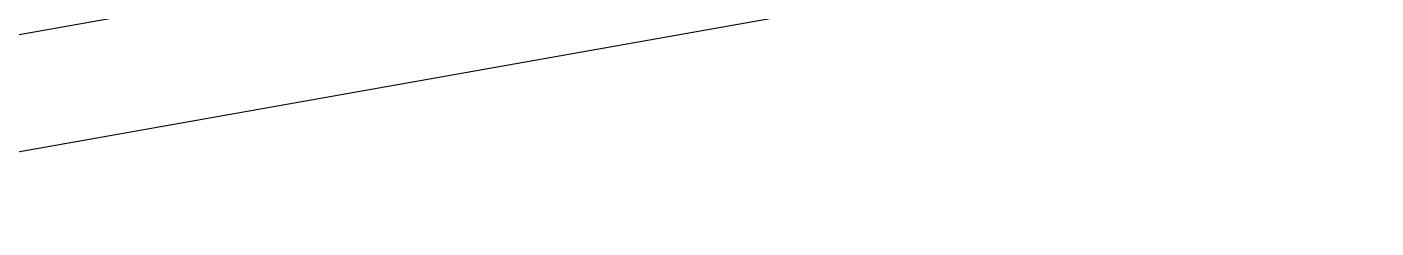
# Model space of a CAD drawing. Header units: millimetres. Extents: x -65527 to 8894748, y -37603 to 223697.
# Drawn here: x -31401.66 to -31385.93, y 101051.91 to 101054.25 of the extents above; entities that cross this region are included whole.
import ezdxf

# ---------------------------------------------------------------- set-up
doc = ezdxf.new("R2010")
doc.units = ezdxf.units.MM
doc.header["$LTSCALE"] = 10
doc.layers.add('Архитектура', color=251, linetype='Continuous')

msp = doc.modelspace()

# ---------------------------------------------------------------- linework, layer by layer
at = {"layer": 'Архитектура', "lineweight": 25, "transparency": 33554684}
msp.add_lwpolyline([(-31353.12, 101062.783), (-31413.004, 101052.169), (-31413.287, 101052.367), (-31413.479, 101053.447), (-31413.302, 101053.85), (-31410.901, 101054.275), (-31410.704, 101054.558), (-31410.831, 101055.278), (-31411.135, 101055.596), (-31413.536, 101055.17), (-31413.819, 101055.368), (-31414.777, 101060.77), (-31414.029, 101062.141), (-31414.058, 101063.003), (-31416.292, 101065.826), (-31416.969, 101065.458), (-31414.608, 101052.133), (-31412.89, 101050.827), (-31352.765, 101061.484)], dxfattribs=at)
msp.add_lwpolyline([(-31353.12, 101062.783), (-31413.004, 101052.169), (-31413.287, 101052.367), (-31413.479, 101053.447), (-31413.302, 101053.85), (-31410.901, 101054.275), (-31410.704, 101054.558), (-31410.831, 101055.278), (-31411.135, 101055.596), (-31413.536, 101055.17), (-31413.819, 101055.368), (-31414.777, 101060.77), (-31414.029, 101062.141), (-31414.058, 101063.003), (-31416.292, 101065.826), (-31416.969, 101065.458), (-31414.608, 101052.133), (-31412.89, 101050.827), (-31352.765, 101061.484)], dxfattribs=at)
msp.add_lwpolyline([(-31353.12, 101062.783), (-31413.004, 101052.169), (-31413.287, 101052.367), (-31413.479, 101053.447), (-31413.302, 101053.85), (-31410.901, 101054.275), (-31410.704, 101054.558), (-31410.831, 101055.278), (-31411.135, 101055.596), (-31413.536, 101055.17), (-31413.819, 101055.368), (-31414.777, 101060.77), (-31414.029, 101062.141), (-31414.058, 101063.003), (-31416.292, 101065.826), (-31416.969, 101065.458), (-31414.608, 101052.133), (-31412.89, 101050.827), (-31352.765, 101061.484)], dxfattribs=at)
msp.add_lwpolyline([(-31353.12, 101062.783), (-31413.004, 101052.169), (-31413.287, 101052.367), (-31413.479, 101053.447), (-31413.302, 101053.85), (-31410.901, 101054.275), (-31410.704, 101054.558), (-31410.831, 101055.278), (-31411.135, 101055.596), (-31413.536, 101055.17), (-31413.819, 101055.368), (-31414.777, 101060.77), (-31414.029, 101062.141), (-31414.058, 101063.003), (-31416.292, 101065.826), (-31416.969, 101065.458), (-31414.608, 101052.133), (-31412.89, 101050.827), (-31352.765, 101061.484)], dxfattribs=at)
msp.add_lwpolyline([(-31353.12, 101062.783), (-31413.004, 101052.169), (-31413.287, 101052.367), (-31413.479, 101053.447), (-31413.302, 101053.85), (-31410.901, 101054.275), (-31410.704, 101054.558), (-31410.831, 101055.278), (-31411.135, 101055.596), (-31413.536, 101055.17), (-31413.819, 101055.368), (-31414.777, 101060.77), (-31414.029, 101062.141), (-31414.058, 101063.003), (-31416.292, 101065.826), (-31416.969, 101065.458), (-31414.608, 101052.133), (-31412.89, 101050.827), (-31352.765, 101061.484)], dxfattribs=at)
msp.add_lwpolyline([(-31353.12, 101062.783), (-31413.004, 101052.169), (-31413.287, 101052.367), (-31413.479, 101053.447), (-31413.302, 101053.85), (-31410.901, 101054.275), (-31410.704, 101054.558), (-31410.831, 101055.278), (-31411.135, 101055.596), (-31413.536, 101055.17), (-31413.819, 101055.368), (-31414.777, 101060.77), (-31414.029, 101062.141), (-31414.058, 101063.003), (-31416.292, 101065.826), (-31416.969, 101065.458), (-31414.608, 101052.133), (-31412.89, 101050.827), (-31352.765, 101061.484)], dxfattribs=at)
msp.add_lwpolyline([(-31353.12, 101062.783), (-31413.004, 101052.169), (-31413.287, 101052.367), (-31413.479, 101053.447), (-31413.302, 101053.85), (-31410.901, 101054.275), (-31410.704, 101054.558), (-31410.831, 101055.278), (-31411.135, 101055.596), (-31413.536, 101055.17), (-31413.819, 101055.368), (-31414.777, 101060.77), (-31414.029, 101062.141), (-31414.058, 101063.003), (-31416.292, 101065.826), (-31416.969, 101065.458), (-31414.608, 101052.133), (-31412.89, 101050.827), (-31352.765, 101061.484)], dxfattribs=at)
msp.add_lwpolyline([(-31353.12, 101062.783), (-31413.004, 101052.169), (-31413.287, 101052.367), (-31413.479, 101053.447), (-31413.302, 101053.85), (-31410.901, 101054.275), (-31410.704, 101054.558), (-31410.831, 101055.278), (-31411.135, 101055.596), (-31413.536, 101055.17), (-31413.819, 101055.368), (-31414.777, 101060.77), (-31414.029, 101062.141), (-31414.058, 101063.003), (-31416.292, 101065.826), (-31416.969, 101065.458), (-31414.608, 101052.133), (-31412.89, 101050.827), (-31352.765, 101061.484)], dxfattribs=at)
msp.add_lwpolyline([(-31353.12, 101062.783), (-31413.004, 101052.169), (-31413.287, 101052.367), (-31413.479, 101053.447), (-31413.302, 101053.85), (-31410.901, 101054.275), (-31410.704, 101054.558), (-31410.831, 101055.278), (-31411.135, 101055.596), (-31413.536, 101055.17), (-31413.819, 101055.368), (-31414.777, 101060.77), (-31414.029, 101062.141), (-31414.058, 101063.003), (-31416.292, 101065.826), (-31416.969, 101065.458), (-31414.608, 101052.133), (-31412.89, 101050.827), (-31352.765, 101061.484)], dxfattribs=at)
msp.add_lwpolyline([(-31353.12, 101062.783), (-31413.004, 101052.169), (-31413.287, 101052.367), (-31413.479, 101053.447), (-31413.302, 101053.85), (-31410.901, 101054.275), (-31410.704, 101054.558), (-31410.831, 101055.278), (-31411.135, 101055.596), (-31413.536, 101055.17), (-31413.819, 101055.368), (-31414.777, 101060.77), (-31414.029, 101062.141), (-31414.058, 101063.003), (-31416.292, 101065.826), (-31416.969, 101065.458), (-31414.608, 101052.133), (-31412.89, 101050.827), (-31352.765, 101061.484)], dxfattribs=at)
msp.add_lwpolyline([(-31353.12, 101062.783), (-31413.004, 101052.169), (-31413.287, 101052.367), (-31413.479, 101053.447), (-31413.302, 101053.85), (-31410.901, 101054.275), (-31410.704, 101054.558), (-31410.831, 101055.278), (-31411.135, 101055.596), (-31413.536, 101055.17), (-31413.819, 101055.368), (-31414.777, 101060.77), (-31414.029, 101062.141), (-31414.058, 101063.003), (-31416.292, 101065.826), (-31416.969, 101065.458), (-31414.608, 101052.133), (-31412.89, 101050.827), (-31352.765, 101061.484)], dxfattribs=at)
msp.add_lwpolyline([(-31353.12, 101062.783), (-31413.004, 101052.169), (-31413.287, 101052.367), (-31413.479, 101053.447), (-31413.302, 101053.85), (-31410.901, 101054.275), (-31410.704, 101054.558), (-31410.831, 101055.278), (-31411.135, 101055.596), (-31413.536, 101055.17), (-31413.819, 101055.368), (-31414.777, 101060.77), (-31414.029, 101062.141), (-31414.058, 101063.003), (-31416.292, 101065.826), (-31416.969, 101065.458), (-31414.608, 101052.133), (-31412.89, 101050.827), (-31352.765, 101061.484)], dxfattribs=at)
msp.add_lwpolyline([(-31353.12, 101062.783), (-31413.004, 101052.169), (-31413.287, 101052.367), (-31413.479, 101053.447), (-31413.302, 101053.85), (-31410.901, 101054.275), (-31410.704, 101054.558), (-31410.831, 101055.278), (-31411.135, 101055.596), (-31413.536, 101055.17), (-31413.819, 101055.368), (-31414.777, 101060.77), (-31414.029, 101062.141), (-31414.058, 101063.003), (-31416.292, 101065.826), (-31416.969, 101065.458), (-31414.608, 101052.133), (-31412.89, 101050.827), (-31352.765, 101061.484)], dxfattribs=at)
msp.add_lwpolyline([(-31353.12, 101062.783), (-31413.004, 101052.169), (-31413.287, 101052.367), (-31413.479, 101053.447), (-31413.302, 101053.85), (-31410.901, 101054.275), (-31410.704, 101054.558), (-31410.831, 101055.278), (-31411.135, 101055.596), (-31413.536, 101055.17), (-31413.819, 101055.368), (-31414.777, 101060.77), (-31414.029, 101062.141), (-31414.058, 101063.003), (-31416.292, 101065.826), (-31416.969, 101065.458), (-31414.608, 101052.133), (-31412.89, 101050.827), (-31352.765, 101061.484)], dxfattribs=at)
msp.add_lwpolyline([(-31353.12, 101062.783), (-31413.004, 101052.169), (-31413.287, 101052.367), (-31413.479, 101053.447), (-31413.302, 101053.85), (-31410.901, 101054.275), (-31410.704, 101054.558), (-31410.831, 101055.278), (-31411.135, 101055.596), (-31413.536, 101055.17), (-31413.819, 101055.368), (-31414.777, 101060.77), (-31414.029, 101062.141), (-31414.058, 101063.003), (-31416.292, 101065.826), (-31416.969, 101065.458), (-31414.608, 101052.133), (-31412.89, 101050.827), (-31352.765, 101061.484)], dxfattribs=at)
msp.add_lwpolyline([(-31353.12, 101062.783), (-31413.004, 101052.169), (-31413.287, 101052.367), (-31413.479, 101053.447), (-31413.302, 101053.85), (-31410.901, 101054.275), (-31410.704, 101054.558), (-31410.831, 101055.278), (-31411.135, 101055.596), (-31413.536, 101055.17), (-31413.819, 101055.368), (-31414.777, 101060.77), (-31414.029, 101062.141), (-31414.058, 101063.003), (-31416.292, 101065.826), (-31416.969, 101065.458), (-31414.608, 101052.133), (-31412.89, 101050.827), (-31352.765, 101061.484)], dxfattribs=at)
msp.add_lwpolyline([(-31353.12, 101062.783), (-31413.004, 101052.169), (-31413.287, 101052.367), (-31413.479, 101053.447), (-31413.302, 101053.85), (-31410.901, 101054.275), (-31410.704, 101054.558), (-31410.831, 101055.278), (-31411.135, 101055.596), (-31413.536, 101055.17), (-31413.819, 101055.368), (-31414.777, 101060.77), (-31414.029, 101062.141), (-31414.058, 101063.003), (-31416.292, 101065.826), (-31416.969, 101065.458), (-31414.608, 101052.133), (-31412.89, 101050.827), (-31352.765, 101061.484)], dxfattribs=at)
msp.add_lwpolyline([(-31353.12, 101062.783), (-31413.004, 101052.169), (-31413.287, 101052.367), (-31413.479, 101053.447), (-31413.302, 101053.85), (-31410.901, 101054.275), (-31410.704, 101054.558), (-31410.831, 101055.278), (-31411.135, 101055.596), (-31413.536, 101055.17), (-31413.819, 101055.368), (-31414.777, 101060.77), (-31414.029, 101062.141), (-31414.058, 101063.003), (-31416.292, 101065.826), (-31416.969, 101065.458), (-31414.608, 101052.133), (-31412.89, 101050.827), (-31352.765, 101061.484)], dxfattribs=at)
msp.add_lwpolyline([(-31353.12, 101062.783), (-31413.004, 101052.169), (-31413.287, 101052.367), (-31413.479, 101053.447), (-31413.302, 101053.85), (-31410.901, 101054.275), (-31410.704, 101054.558), (-31410.831, 101055.278), (-31411.135, 101055.596), (-31413.536, 101055.17), (-31413.819, 101055.368), (-31414.777, 101060.77), (-31414.029, 101062.141), (-31414.058, 101063.003), (-31416.292, 101065.826), (-31416.969, 101065.458), (-31414.608, 101052.133), (-31412.89, 101050.827), (-31352.765, 101061.484)], dxfattribs=at)
msp.add_lwpolyline([(-31353.12, 101062.783), (-31413.004, 101052.169), (-31413.287, 101052.367), (-31413.479, 101053.447), (-31413.302, 101053.85), (-31410.901, 101054.275), (-31410.704, 101054.558), (-31410.831, 101055.278), (-31411.135, 101055.596), (-31413.536, 101055.17), (-31413.819, 101055.368), (-31414.777, 101060.77), (-31414.029, 101062.141), (-31414.058, 101063.003), (-31416.292, 101065.826), (-31416.969, 101065.458), (-31414.608, 101052.133), (-31412.89, 101050.827), (-31352.765, 101061.484)], dxfattribs=at)
msp.add_lwpolyline([(-31353.12, 101062.783), (-31413.004, 101052.169), (-31413.287, 101052.367), (-31413.479, 101053.447), (-31413.302, 101053.85), (-31410.901, 101054.275), (-31410.704, 101054.558), (-31410.831, 101055.278), (-31411.135, 101055.596), (-31413.536, 101055.17), (-31413.819, 101055.368), (-31414.777, 101060.77), (-31414.029, 101062.141), (-31414.058, 101063.003), (-31416.292, 101065.826), (-31416.969, 101065.458), (-31414.608, 101052.133), (-31412.89, 101050.827), (-31352.765, 101061.484)], dxfattribs=at)
msp.add_lwpolyline([(-31353.12, 101062.783), (-31413.004, 101052.169), (-31413.287, 101052.367), (-31413.479, 101053.447), (-31413.302, 101053.85), (-31410.901, 101054.275), (-31410.704, 101054.558), (-31410.831, 101055.278), (-31411.135, 101055.596), (-31413.536, 101055.17), (-31413.819, 101055.368), (-31414.777, 101060.77), (-31414.029, 101062.141), (-31414.058, 101063.003), (-31416.292, 101065.826), (-31416.969, 101065.458), (-31414.608, 101052.133), (-31412.89, 101050.827), (-31352.765, 101061.484)], dxfattribs=at)
msp.add_lwpolyline([(-31353.12, 101062.783), (-31413.004, 101052.169), (-31413.287, 101052.367), (-31413.479, 101053.447), (-31413.302, 101053.85), (-31410.901, 101054.275), (-31410.704, 101054.558), (-31410.831, 101055.278), (-31411.135, 101055.596), (-31413.536, 101055.17), (-31413.819, 101055.368), (-31414.777, 101060.77), (-31414.029, 101062.141), (-31414.058, 101063.003), (-31416.292, 101065.826), (-31416.969, 101065.458), (-31414.608, 101052.133), (-31412.89, 101050.827), (-31352.765, 101061.484)], dxfattribs=at)
msp.add_lwpolyline([(-31353.12, 101062.783), (-31413.004, 101052.169), (-31413.287, 101052.367), (-31413.479, 101053.447), (-31413.302, 101053.85), (-31410.901, 101054.275), (-31410.704, 101054.558), (-31410.831, 101055.278), (-31411.135, 101055.596), (-31413.536, 101055.17), (-31413.819, 101055.368), (-31414.777, 101060.77), (-31414.029, 101062.141), (-31414.058, 101063.003), (-31416.292, 101065.826), (-31416.969, 101065.458), (-31414.608, 101052.133), (-31412.89, 101050.827), (-31352.765, 101061.484)], dxfattribs=at)
msp.add_lwpolyline([(-31353.12, 101062.783), (-31413.004, 101052.169), (-31413.287, 101052.367), (-31413.479, 101053.447), (-31413.302, 101053.85), (-31410.901, 101054.275), (-31410.704, 101054.558), (-31410.831, 101055.278), (-31411.135, 101055.596), (-31413.536, 101055.17), (-31413.819, 101055.368), (-31414.777, 101060.77), (-31414.029, 101062.141), (-31414.058, 101063.003), (-31416.292, 101065.826), (-31416.969, 101065.458), (-31414.608, 101052.133), (-31412.89, 101050.827), (-31352.765, 101061.484)], dxfattribs=at)
msp.add_lwpolyline([(-31353.12, 101062.783), (-31413.004, 101052.169), (-31413.287, 101052.367), (-31413.479, 101053.447), (-31413.302, 101053.85), (-31410.901, 101054.275), (-31410.704, 101054.558), (-31410.831, 101055.278), (-31411.135, 101055.596), (-31413.536, 101055.17), (-31413.819, 101055.368), (-31414.777, 101060.77), (-31414.029, 101062.141), (-31414.058, 101063.003), (-31416.292, 101065.826), (-31416.969, 101065.458), (-31414.608, 101052.133), (-31412.89, 101050.827), (-31352.765, 101061.484)], dxfattribs=at)
msp.add_lwpolyline([(-31353.12, 101062.783), (-31413.004, 101052.169), (-31413.287, 101052.367), (-31413.479, 101053.447), (-31413.302, 101053.85), (-31410.901, 101054.275), (-31410.704, 101054.558), (-31410.831, 101055.278), (-31411.135, 101055.596), (-31413.536, 101055.17), (-31413.819, 101055.368), (-31414.777, 101060.77), (-31414.029, 101062.141), (-31414.058, 101063.003), (-31416.292, 101065.826), (-31416.969, 101065.458), (-31414.608, 101052.133), (-31412.89, 101050.827), (-31352.765, 101061.484)], dxfattribs=at)
msp.add_lwpolyline([(-31353.12, 101062.783), (-31413.004, 101052.169), (-31413.287, 101052.367), (-31413.479, 101053.447), (-31413.302, 101053.85), (-31410.901, 101054.275), (-31410.704, 101054.558), (-31410.831, 101055.278), (-31411.135, 101055.596), (-31413.536, 101055.17), (-31413.819, 101055.368), (-31414.777, 101060.77), (-31414.029, 101062.141), (-31414.058, 101063.003), (-31416.292, 101065.826), (-31416.969, 101065.458), (-31414.608, 101052.133), (-31412.89, 101050.827), (-31352.765, 101061.484)], dxfattribs=at)
msp.add_lwpolyline([(-31353.12, 101062.783), (-31413.004, 101052.169), (-31413.287, 101052.367), (-31413.479, 101053.447), (-31413.302, 101053.85), (-31410.901, 101054.275), (-31410.704, 101054.558), (-31410.831, 101055.278), (-31411.135, 101055.596), (-31413.536, 101055.17), (-31413.819, 101055.368), (-31414.777, 101060.77), (-31414.029, 101062.141), (-31414.058, 101063.003), (-31416.292, 101065.826), (-31416.969, 101065.458), (-31414.608, 101052.133), (-31412.89, 101050.827), (-31352.765, 101061.484)], dxfattribs=at)
msp.add_lwpolyline([(-31353.12, 101062.783), (-31413.004, 101052.169), (-31413.287, 101052.367), (-31413.479, 101053.447), (-31413.302, 101053.85), (-31410.901, 101054.275), (-31410.704, 101054.558), (-31410.831, 101055.278), (-31411.135, 101055.596), (-31413.536, 101055.17), (-31413.819, 101055.368), (-31414.777, 101060.77), (-31414.029, 101062.141), (-31414.058, 101063.003), (-31416.292, 101065.826), (-31416.969, 101065.458), (-31414.608, 101052.133), (-31412.89, 101050.827), (-31352.765, 101061.484)], dxfattribs=at)
msp.add_lwpolyline([(-31353.12, 101062.783), (-31413.004, 101052.169), (-31413.287, 101052.367), (-31413.479, 101053.447), (-31413.302, 101053.85), (-31410.901, 101054.275), (-31410.704, 101054.558), (-31410.831, 101055.278), (-31411.135, 101055.596), (-31413.536, 101055.17), (-31413.819, 101055.368), (-31414.777, 101060.77), (-31414.029, 101062.141), (-31414.058, 101063.003), (-31416.292, 101065.826), (-31416.969, 101065.458), (-31414.608, 101052.133), (-31412.89, 101050.827), (-31352.765, 101061.484)], dxfattribs=at)
msp.add_lwpolyline([(-31353.12, 101062.783), (-31413.004, 101052.169), (-31413.287, 101052.367), (-31413.479, 101053.447), (-31413.302, 101053.85), (-31410.901, 101054.275), (-31410.704, 101054.558), (-31410.831, 101055.278), (-31411.135, 101055.596), (-31413.536, 101055.17), (-31413.819, 101055.368), (-31414.777, 101060.77), (-31414.029, 101062.141), (-31414.058, 101063.003), (-31416.292, 101065.826), (-31416.969, 101065.458), (-31414.608, 101052.133), (-31412.89, 101050.827), (-31352.765, 101061.484)], dxfattribs=at)
msp.add_lwpolyline([(-31353.12, 101062.783), (-31413.004, 101052.169), (-31413.287, 101052.367), (-31413.479, 101053.447), (-31413.302, 101053.85), (-31410.901, 101054.275), (-31410.704, 101054.558), (-31410.831, 101055.278), (-31411.135, 101055.596), (-31413.536, 101055.17), (-31413.819, 101055.368), (-31414.777, 101060.77), (-31414.029, 101062.141), (-31414.058, 101063.003), (-31416.292, 101065.826), (-31416.969, 101065.458), (-31414.608, 101052.133), (-31412.89, 101050.827), (-31352.765, 101061.484)], dxfattribs=at)
msp.add_lwpolyline([(-31353.12, 101062.783), (-31413.004, 101052.169), (-31413.287, 101052.367), (-31413.479, 101053.447), (-31413.302, 101053.85), (-31410.901, 101054.275), (-31410.704, 101054.558), (-31410.831, 101055.278), (-31411.135, 101055.596), (-31413.536, 101055.17), (-31413.819, 101055.368), (-31414.777, 101060.77), (-31414.029, 101062.141), (-31414.058, 101063.003), (-31416.292, 101065.826), (-31416.969, 101065.458), (-31414.608, 101052.133), (-31412.89, 101050.827), (-31352.765, 101061.484)], dxfattribs=at)
msp.add_lwpolyline([(-31353.12, 101062.783), (-31413.004, 101052.169), (-31413.287, 101052.367), (-31413.479, 101053.447), (-31413.302, 101053.85), (-31410.901, 101054.275), (-31410.704, 101054.558), (-31410.831, 101055.278), (-31411.135, 101055.596), (-31413.536, 101055.17), (-31413.819, 101055.368), (-31414.777, 101060.77), (-31414.029, 101062.141), (-31414.058, 101063.003), (-31416.292, 101065.826), (-31416.969, 101065.458), (-31414.608, 101052.133), (-31412.89, 101050.827), (-31352.765, 101061.484)], dxfattribs=at)
msp.add_lwpolyline([(-31353.12, 101062.783), (-31413.004, 101052.169), (-31413.287, 101052.367), (-31413.479, 101053.447), (-31413.302, 101053.85), (-31410.901, 101054.275), (-31410.704, 101054.558), (-31410.831, 101055.278), (-31411.135, 101055.596), (-31413.536, 101055.17), (-31413.819, 101055.368), (-31414.777, 101060.77), (-31414.029, 101062.141), (-31414.058, 101063.003), (-31416.292, 101065.826), (-31416.969, 101065.458), (-31414.608, 101052.133), (-31412.89, 101050.827), (-31352.765, 101061.484)], dxfattribs=at)
msp.add_lwpolyline([(-31353.12, 101062.783), (-31413.004, 101052.169), (-31413.287, 101052.367), (-31413.479, 101053.447), (-31413.302, 101053.85), (-31410.901, 101054.275), (-31410.704, 101054.558), (-31410.831, 101055.278), (-31411.135, 101055.596), (-31413.536, 101055.17), (-31413.819, 101055.368), (-31414.777, 101060.77), (-31414.029, 101062.141), (-31414.058, 101063.003), (-31416.292, 101065.826), (-31416.969, 101065.458), (-31414.608, 101052.133), (-31412.89, 101050.827), (-31352.765, 101061.484)], dxfattribs=at)
msp.add_lwpolyline([(-31353.12, 101062.783), (-31413.004, 101052.169), (-31413.287, 101052.367), (-31413.479, 101053.447), (-31413.302, 101053.85), (-31410.901, 101054.275), (-31410.704, 101054.558), (-31410.831, 101055.278), (-31411.135, 101055.596), (-31413.536, 101055.17), (-31413.819, 101055.368), (-31414.777, 101060.77), (-31414.029, 101062.141), (-31414.058, 101063.003), (-31416.292, 101065.826), (-31416.969, 101065.458), (-31414.608, 101052.133), (-31412.89, 101050.827), (-31352.765, 101061.484)], dxfattribs=at)
msp.add_lwpolyline([(-31353.12, 101062.783), (-31413.004, 101052.169), (-31413.287, 101052.367), (-31413.479, 101053.447), (-31413.302, 101053.85), (-31410.901, 101054.275), (-31410.704, 101054.558), (-31410.831, 101055.278), (-31411.135, 101055.596), (-31413.536, 101055.17), (-31413.819, 101055.368), (-31414.777, 101060.77), (-31414.029, 101062.141), (-31414.058, 101063.003), (-31416.292, 101065.826), (-31416.969, 101065.458), (-31414.608, 101052.133), (-31412.89, 101050.827), (-31352.765, 101061.484)], dxfattribs=at)
msp.add_lwpolyline([(-31353.12, 101062.783), (-31413.004, 101052.169), (-31413.287, 101052.367), (-31413.479, 101053.447), (-31413.302, 101053.85), (-31410.901, 101054.275), (-31410.704, 101054.558), (-31410.831, 101055.278), (-31411.135, 101055.596), (-31413.536, 101055.17), (-31413.819, 101055.368), (-31414.777, 101060.77), (-31414.029, 101062.141), (-31414.058, 101063.003), (-31416.292, 101065.826), (-31416.969, 101065.458), (-31414.608, 101052.133), (-31412.89, 101050.827), (-31352.765, 101061.484)], dxfattribs=at)
msp.add_lwpolyline([(-31353.12, 101062.783), (-31413.004, 101052.169), (-31413.287, 101052.367), (-31413.479, 101053.447), (-31413.302, 101053.85), (-31410.901, 101054.275), (-31410.704, 101054.558), (-31410.831, 101055.278), (-31411.135, 101055.596), (-31413.536, 101055.17), (-31413.819, 101055.368), (-31414.777, 101060.77), (-31414.029, 101062.141), (-31414.058, 101063.003), (-31416.292, 101065.826), (-31416.969, 101065.458), (-31414.608, 101052.133), (-31412.89, 101050.827), (-31352.765, 101061.484)], dxfattribs=at)
msp.add_lwpolyline([(-31353.12, 101062.783), (-31413.004, 101052.169), (-31413.287, 101052.367), (-31413.479, 101053.447), (-31413.302, 101053.85), (-31410.901, 101054.275), (-31410.704, 101054.558), (-31410.831, 101055.278), (-31411.135, 101055.596), (-31413.536, 101055.17), (-31413.819, 101055.368), (-31414.777, 101060.77), (-31414.029, 101062.141), (-31414.058, 101063.003), (-31416.292, 101065.826), (-31416.969, 101065.458), (-31414.608, 101052.133), (-31412.89, 101050.827), (-31352.765, 101061.484)], dxfattribs=at)
msp.add_lwpolyline([(-31353.12, 101062.783), (-31413.004, 101052.169), (-31413.287, 101052.367), (-31413.479, 101053.447), (-31413.302, 101053.85), (-31410.901, 101054.275), (-31410.704, 101054.558), (-31410.831, 101055.278), (-31411.135, 101055.596), (-31413.536, 101055.17), (-31413.819, 101055.368), (-31414.777, 101060.77), (-31414.029, 101062.141), (-31414.058, 101063.003), (-31416.292, 101065.826), (-31416.969, 101065.458), (-31414.608, 101052.133), (-31412.89, 101050.827), (-31352.765, 101061.484)], dxfattribs=at)
msp.add_lwpolyline([(-31353.12, 101062.783), (-31413.004, 101052.169), (-31413.287, 101052.367), (-31413.479, 101053.447), (-31413.302, 101053.85), (-31410.901, 101054.275), (-31410.704, 101054.558), (-31410.831, 101055.278), (-31411.135, 101055.596), (-31413.536, 101055.17), (-31413.819, 101055.368), (-31414.777, 101060.77), (-31414.029, 101062.141), (-31414.058, 101063.003), (-31416.292, 101065.826), (-31416.969, 101065.458), (-31414.608, 101052.133), (-31412.89, 101050.827), (-31352.765, 101061.484)], dxfattribs=at)
msp.add_lwpolyline([(-31353.12, 101062.783), (-31413.004, 101052.169), (-31413.287, 101052.367), (-31413.479, 101053.447), (-31413.302, 101053.85), (-31410.901, 101054.275), (-31410.704, 101054.558), (-31410.831, 101055.278), (-31411.135, 101055.596), (-31413.536, 101055.17), (-31413.819, 101055.368), (-31414.777, 101060.77), (-31414.029, 101062.141), (-31414.058, 101063.003), (-31416.292, 101065.826), (-31416.969, 101065.458), (-31414.608, 101052.133), (-31412.89, 101050.827), (-31352.765, 101061.484)], dxfattribs=at)
msp.add_lwpolyline([(-31353.12, 101062.783), (-31413.004, 101052.169), (-31413.287, 101052.367), (-31413.479, 101053.447), (-31413.302, 101053.85), (-31410.901, 101054.275), (-31410.704, 101054.558), (-31410.831, 101055.278), (-31411.135, 101055.596), (-31413.536, 101055.17), (-31413.819, 101055.368), (-31414.777, 101060.77), (-31414.029, 101062.141), (-31414.058, 101063.003), (-31416.292, 101065.826), (-31416.969, 101065.458), (-31414.608, 101052.133), (-31412.89, 101050.827), (-31352.765, 101061.484)], dxfattribs=at)
msp.add_lwpolyline([(-31353.12, 101062.783), (-31413.004, 101052.169), (-31413.287, 101052.367), (-31413.479, 101053.447), (-31413.302, 101053.85), (-31410.901, 101054.275), (-31410.704, 101054.558), (-31410.831, 101055.278), (-31411.135, 101055.596), (-31413.536, 101055.17), (-31413.819, 101055.368), (-31414.777, 101060.77), (-31414.029, 101062.141), (-31414.058, 101063.003), (-31416.292, 101065.826), (-31416.969, 101065.458), (-31414.608, 101052.133), (-31412.89, 101050.827), (-31352.765, 101061.484)], dxfattribs=at)
msp.add_lwpolyline([(-31353.12, 101062.783), (-31413.004, 101052.169), (-31413.287, 101052.367), (-31413.479, 101053.447), (-31413.302, 101053.85), (-31410.901, 101054.275), (-31410.704, 101054.558), (-31410.831, 101055.278), (-31411.135, 101055.596), (-31413.536, 101055.17), (-31413.819, 101055.368), (-31414.777, 101060.77), (-31414.029, 101062.141), (-31414.058, 101063.003), (-31416.292, 101065.826), (-31416.969, 101065.458), (-31414.608, 101052.133), (-31412.89, 101050.827), (-31352.765, 101061.484)], dxfattribs=at)
msp.add_lwpolyline([(-31353.12, 101062.783), (-31413.004, 101052.169), (-31413.287, 101052.367), (-31413.479, 101053.447), (-31413.302, 101053.85), (-31410.901, 101054.275), (-31410.704, 101054.558), (-31410.831, 101055.278), (-31411.135, 101055.596), (-31413.536, 101055.17), (-31413.819, 101055.368), (-31414.777, 101060.77), (-31414.029, 101062.141), (-31414.058, 101063.003), (-31416.292, 101065.826), (-31416.969, 101065.458), (-31414.608, 101052.133), (-31412.89, 101050.827), (-31352.765, 101061.484)], dxfattribs=at)
msp.add_lwpolyline([(-31353.12, 101062.783), (-31413.004, 101052.169), (-31413.287, 101052.367), (-31413.479, 101053.447), (-31413.302, 101053.85), (-31410.901, 101054.275), (-31410.704, 101054.558), (-31410.831, 101055.278), (-31411.135, 101055.596), (-31413.536, 101055.17), (-31413.819, 101055.368), (-31414.777, 101060.77), (-31414.029, 101062.141), (-31414.058, 101063.003), (-31416.292, 101065.826), (-31416.969, 101065.458), (-31414.608, 101052.133), (-31412.89, 101050.827), (-31352.765, 101061.484)], dxfattribs=at)
msp.add_lwpolyline([(-31353.12, 101062.783), (-31413.004, 101052.169), (-31413.287, 101052.367), (-31413.479, 101053.447), (-31413.302, 101053.85), (-31410.901, 101054.275), (-31410.704, 101054.558), (-31410.831, 101055.278), (-31411.135, 101055.596), (-31413.536, 101055.17), (-31413.819, 101055.368), (-31414.777, 101060.77), (-31414.029, 101062.141), (-31414.058, 101063.003), (-31416.292, 101065.826), (-31416.969, 101065.458), (-31414.608, 101052.133), (-31412.89, 101050.827), (-31352.765, 101061.484)], dxfattribs=at)
msp.add_lwpolyline([(-31353.12, 101062.783), (-31413.004, 101052.169), (-31413.287, 101052.367), (-31413.479, 101053.447), (-31413.302, 101053.85), (-31410.901, 101054.275), (-31410.704, 101054.558), (-31410.831, 101055.278), (-31411.135, 101055.596), (-31413.536, 101055.17), (-31413.819, 101055.368), (-31414.777, 101060.77), (-31414.029, 101062.141), (-31414.058, 101063.003), (-31416.292, 101065.826), (-31416.969, 101065.458), (-31414.608, 101052.133), (-31412.89, 101050.827), (-31352.765, 101061.484)], dxfattribs=at)
msp.add_lwpolyline([(-31353.12, 101062.783), (-31413.004, 101052.169), (-31413.287, 101052.367), (-31413.479, 101053.447), (-31413.302, 101053.85), (-31410.901, 101054.275), (-31410.704, 101054.558), (-31410.831, 101055.278), (-31411.135, 101055.596), (-31413.536, 101055.17), (-31413.819, 101055.368), (-31414.777, 101060.77), (-31414.029, 101062.141), (-31414.058, 101063.003), (-31416.292, 101065.826), (-31416.969, 101065.458), (-31414.608, 101052.133), (-31412.89, 101050.827), (-31352.765, 101061.484)], dxfattribs=at)
msp.add_lwpolyline([(-31353.12, 101062.783), (-31413.004, 101052.169), (-31413.287, 101052.367), (-31413.479, 101053.447), (-31413.302, 101053.85), (-31410.901, 101054.275), (-31410.704, 101054.558), (-31410.831, 101055.278), (-31411.135, 101055.596), (-31413.536, 101055.17), (-31413.819, 101055.368), (-31414.777, 101060.77), (-31414.029, 101062.141), (-31414.058, 101063.003), (-31416.292, 101065.826), (-31416.969, 101065.458), (-31414.608, 101052.133), (-31412.89, 101050.827), (-31352.765, 101061.484)], dxfattribs=at)
msp.add_lwpolyline([(-31353.12, 101062.783), (-31413.004, 101052.169), (-31413.287, 101052.367), (-31413.479, 101053.447), (-31413.302, 101053.85), (-31410.901, 101054.275), (-31410.704, 101054.558), (-31410.831, 101055.278), (-31411.135, 101055.596), (-31413.536, 101055.17), (-31413.819, 101055.368), (-31414.777, 101060.77), (-31414.029, 101062.141), (-31414.058, 101063.003), (-31416.292, 101065.826), (-31416.969, 101065.458), (-31414.608, 101052.133), (-31412.89, 101050.827), (-31352.765, 101061.484)], dxfattribs=at)
msp.add_lwpolyline([(-31353.12, 101062.783), (-31413.004, 101052.169), (-31413.287, 101052.367), (-31413.479, 101053.447), (-31413.302, 101053.85), (-31410.901, 101054.275), (-31410.704, 101054.558), (-31410.831, 101055.278), (-31411.135, 101055.596), (-31413.536, 101055.17), (-31413.819, 101055.368), (-31414.777, 101060.77), (-31414.029, 101062.141), (-31414.058, 101063.003), (-31416.292, 101065.826), (-31416.969, 101065.458), (-31414.608, 101052.133), (-31412.89, 101050.827), (-31352.765, 101061.484)], dxfattribs=at)
msp.add_lwpolyline([(-31353.12, 101062.783), (-31413.004, 101052.169), (-31413.287, 101052.367), (-31413.479, 101053.447), (-31413.302, 101053.85), (-31410.901, 101054.275), (-31410.704, 101054.558), (-31410.831, 101055.278), (-31411.135, 101055.596), (-31413.536, 101055.17), (-31413.819, 101055.368), (-31414.777, 101060.77), (-31414.029, 101062.141), (-31414.058, 101063.003), (-31416.292, 101065.826), (-31416.969, 101065.458), (-31414.608, 101052.133), (-31412.89, 101050.827), (-31352.765, 101061.484)], dxfattribs=at)
msp.add_lwpolyline([(-31353.12, 101062.783), (-31413.004, 101052.169), (-31413.287, 101052.367), (-31413.479, 101053.447), (-31413.302, 101053.85), (-31410.901, 101054.275), (-31410.704, 101054.558), (-31410.831, 101055.278), (-31411.135, 101055.596), (-31413.536, 101055.17), (-31413.819, 101055.368), (-31414.777, 101060.77), (-31414.029, 101062.141), (-31414.058, 101063.003), (-31416.292, 101065.826), (-31416.969, 101065.458), (-31414.608, 101052.133), (-31412.89, 101050.827), (-31352.765, 101061.484)], dxfattribs=at)
msp.add_lwpolyline([(-31353.12, 101062.783), (-31413.004, 101052.169), (-31413.287, 101052.367), (-31413.479, 101053.447), (-31413.302, 101053.85), (-31410.901, 101054.275), (-31410.704, 101054.558), (-31410.831, 101055.278), (-31411.135, 101055.596), (-31413.536, 101055.17), (-31413.819, 101055.368), (-31414.777, 101060.77), (-31414.029, 101062.141), (-31414.058, 101063.003), (-31416.292, 101065.826), (-31416.969, 101065.458), (-31414.608, 101052.133), (-31412.89, 101050.827), (-31352.765, 101061.484)], dxfattribs=at)
msp.add_lwpolyline([(-31353.12, 101062.783), (-31413.004, 101052.169), (-31413.287, 101052.367), (-31413.479, 101053.447), (-31413.302, 101053.85), (-31410.901, 101054.275), (-31410.704, 101054.558), (-31410.831, 101055.278), (-31411.135, 101055.596), (-31413.536, 101055.17), (-31413.819, 101055.368), (-31414.777, 101060.77), (-31414.029, 101062.141), (-31414.058, 101063.003), (-31416.292, 101065.826), (-31416.969, 101065.458), (-31414.608, 101052.133), (-31412.89, 101050.827), (-31352.765, 101061.484)], dxfattribs=at)
msp.add_lwpolyline([(-31353.12, 101062.783), (-31413.004, 101052.169), (-31413.287, 101052.367), (-31413.479, 101053.447), (-31413.302, 101053.85), (-31410.901, 101054.275), (-31410.704, 101054.558), (-31410.831, 101055.278), (-31411.135, 101055.596), (-31413.536, 101055.17), (-31413.819, 101055.368), (-31414.777, 101060.77), (-31414.029, 101062.141), (-31414.058, 101063.003), (-31416.292, 101065.826), (-31416.969, 101065.458), (-31414.608, 101052.133), (-31412.89, 101050.827), (-31352.765, 101061.484)], dxfattribs=at)
msp.add_lwpolyline([(-31353.12, 101062.783), (-31413.004, 101052.169), (-31413.287, 101052.367), (-31413.479, 101053.447), (-31413.302, 101053.85), (-31410.901, 101054.275), (-31410.704, 101054.558), (-31410.831, 101055.278), (-31411.135, 101055.596), (-31413.536, 101055.17), (-31413.819, 101055.368), (-31414.777, 101060.77), (-31414.029, 101062.141), (-31414.058, 101063.003), (-31416.292, 101065.826), (-31416.969, 101065.458), (-31414.608, 101052.133), (-31412.89, 101050.827), (-31352.765, 101061.484)], dxfattribs=at)
msp.add_lwpolyline([(-31353.12, 101062.783), (-31413.004, 101052.169), (-31413.287, 101052.367), (-31413.479, 101053.447), (-31413.302, 101053.85), (-31410.901, 101054.275), (-31410.704, 101054.558), (-31410.831, 101055.278), (-31411.135, 101055.596), (-31413.536, 101055.17), (-31413.819, 101055.368), (-31414.777, 101060.77), (-31414.029, 101062.141), (-31414.058, 101063.003), (-31416.292, 101065.826), (-31416.969, 101065.458), (-31414.608, 101052.133), (-31412.89, 101050.827), (-31352.765, 101061.484)], dxfattribs=at)
msp.add_lwpolyline([(-31353.12, 101062.783), (-31413.004, 101052.169), (-31413.287, 101052.367), (-31413.479, 101053.447), (-31413.302, 101053.85), (-31410.901, 101054.275), (-31410.704, 101054.558), (-31410.831, 101055.278), (-31411.135, 101055.596), (-31413.536, 101055.17), (-31413.819, 101055.368), (-31414.777, 101060.77), (-31414.029, 101062.141), (-31414.058, 101063.003), (-31416.292, 101065.826), (-31416.969, 101065.458), (-31414.608, 101052.133), (-31412.89, 101050.827), (-31352.765, 101061.484)], dxfattribs=at)
msp.add_lwpolyline([(-31353.12, 101062.783), (-31413.004, 101052.169), (-31413.287, 101052.367), (-31413.479, 101053.447), (-31413.302, 101053.85), (-31410.901, 101054.275), (-31410.704, 101054.558), (-31410.831, 101055.278), (-31411.135, 101055.596), (-31413.536, 101055.17), (-31413.819, 101055.368), (-31414.777, 101060.77), (-31414.029, 101062.141), (-31414.058, 101063.003), (-31416.292, 101065.826), (-31416.969, 101065.458), (-31414.608, 101052.133), (-31412.89, 101050.827), (-31352.765, 101061.484)], dxfattribs=at)
msp.add_lwpolyline([(-31353.12, 101062.783), (-31413.004, 101052.169), (-31413.287, 101052.367), (-31413.479, 101053.447), (-31413.302, 101053.85), (-31410.901, 101054.275), (-31410.704, 101054.558), (-31410.831, 101055.278), (-31411.135, 101055.596), (-31413.536, 101055.17), (-31413.819, 101055.368), (-31414.777, 101060.77), (-31414.029, 101062.141), (-31414.058, 101063.003), (-31416.292, 101065.826), (-31416.969, 101065.458), (-31414.608, 101052.133), (-31412.89, 101050.827), (-31352.765, 101061.484)], dxfattribs=at)
msp.add_lwpolyline([(-31353.12, 101062.783), (-31413.004, 101052.169), (-31413.287, 101052.367), (-31413.479, 101053.447), (-31413.302, 101053.85), (-31410.901, 101054.275), (-31410.704, 101054.558), (-31410.831, 101055.278), (-31411.135, 101055.596), (-31413.536, 101055.17), (-31413.819, 101055.368), (-31414.777, 101060.77), (-31414.029, 101062.141), (-31414.058, 101063.003), (-31416.292, 101065.826), (-31416.969, 101065.458), (-31414.608, 101052.133), (-31412.89, 101050.827), (-31352.765, 101061.484)], dxfattribs=at)
msp.add_lwpolyline([(-31353.12, 101062.783), (-31413.004, 101052.169), (-31413.287, 101052.367), (-31413.479, 101053.447), (-31413.302, 101053.85), (-31410.901, 101054.275), (-31410.704, 101054.558), (-31410.831, 101055.278), (-31411.135, 101055.596), (-31413.536, 101055.17), (-31413.819, 101055.368), (-31414.777, 101060.77), (-31414.029, 101062.141), (-31414.058, 101063.003), (-31416.292, 101065.826), (-31416.969, 101065.458), (-31414.608, 101052.133), (-31412.89, 101050.827), (-31352.765, 101061.484)], dxfattribs=at)
msp.add_lwpolyline([(-31353.12, 101062.783), (-31413.004, 101052.169), (-31413.287, 101052.367), (-31413.479, 101053.447), (-31413.302, 101053.85), (-31410.901, 101054.275), (-31410.704, 101054.558), (-31410.831, 101055.278), (-31411.135, 101055.596), (-31413.536, 101055.17), (-31413.819, 101055.368), (-31414.777, 101060.77), (-31414.029, 101062.141), (-31414.058, 101063.003), (-31416.292, 101065.826), (-31416.969, 101065.458), (-31414.608, 101052.133), (-31412.89, 101050.827), (-31352.765, 101061.484)], dxfattribs=at)
msp.add_lwpolyline([(-31353.12, 101062.783), (-31413.004, 101052.169), (-31413.287, 101052.367), (-31413.479, 101053.447), (-31413.302, 101053.85), (-31410.901, 101054.275), (-31410.704, 101054.558), (-31410.831, 101055.278), (-31411.135, 101055.596), (-31413.536, 101055.17), (-31413.819, 101055.368), (-31414.777, 101060.77), (-31414.029, 101062.141), (-31414.058, 101063.003), (-31416.292, 101065.826), (-31416.969, 101065.458), (-31414.608, 101052.133), (-31412.89, 101050.827), (-31352.765, 101061.484)], dxfattribs=at)
msp.add_lwpolyline([(-31353.12, 101062.783), (-31413.004, 101052.169), (-31413.287, 101052.367), (-31413.479, 101053.447), (-31413.302, 101053.85), (-31410.901, 101054.275), (-31410.704, 101054.558), (-31410.831, 101055.278), (-31411.135, 101055.596), (-31413.536, 101055.17), (-31413.819, 101055.368), (-31414.777, 101060.77), (-31414.029, 101062.141), (-31414.058, 101063.003), (-31416.292, 101065.826), (-31416.969, 101065.458), (-31414.608, 101052.133), (-31412.89, 101050.827), (-31352.765, 101061.484)], dxfattribs=at)
msp.add_lwpolyline([(-31353.12, 101062.783), (-31413.004, 101052.169), (-31413.287, 101052.367), (-31413.479, 101053.447), (-31413.302, 101053.85), (-31410.901, 101054.275), (-31410.704, 101054.558), (-31410.831, 101055.278), (-31411.135, 101055.596), (-31413.536, 101055.17), (-31413.819, 101055.368), (-31414.777, 101060.77), (-31414.029, 101062.141), (-31414.058, 101063.003), (-31416.292, 101065.826), (-31416.969, 101065.458), (-31414.608, 101052.133), (-31412.89, 101050.827), (-31352.765, 101061.484)], dxfattribs=at)
msp.add_lwpolyline([(-31353.12, 101062.783), (-31413.004, 101052.169), (-31413.287, 101052.367), (-31413.479, 101053.447), (-31413.302, 101053.85), (-31410.901, 101054.275), (-31410.704, 101054.558), (-31410.831, 101055.278), (-31411.135, 101055.596), (-31413.536, 101055.17), (-31413.819, 101055.368), (-31414.777, 101060.77), (-31414.029, 101062.141), (-31414.058, 101063.003), (-31416.292, 101065.826), (-31416.969, 101065.458), (-31414.608, 101052.133), (-31412.89, 101050.827), (-31352.765, 101061.484)], dxfattribs=at)
msp.add_lwpolyline([(-31353.12, 101062.783), (-31413.004, 101052.169), (-31413.287, 101052.367), (-31413.479, 101053.447), (-31413.302, 101053.85), (-31410.901, 101054.275), (-31410.704, 101054.558), (-31410.831, 101055.278), (-31411.135, 101055.596), (-31413.536, 101055.17), (-31413.819, 101055.368), (-31414.777, 101060.77), (-31414.029, 101062.141), (-31414.058, 101063.003), (-31416.292, 101065.826), (-31416.969, 101065.458), (-31414.608, 101052.133), (-31412.89, 101050.827), (-31352.765, 101061.484)], dxfattribs=at)
msp.add_lwpolyline([(-31353.12, 101062.783), (-31413.004, 101052.169), (-31413.287, 101052.367), (-31413.479, 101053.447), (-31413.302, 101053.85), (-31410.901, 101054.275), (-31410.704, 101054.558), (-31410.831, 101055.278), (-31411.135, 101055.596), (-31413.536, 101055.17), (-31413.819, 101055.368), (-31414.777, 101060.77), (-31414.029, 101062.141), (-31414.058, 101063.003), (-31416.292, 101065.826), (-31416.969, 101065.458), (-31414.608, 101052.133), (-31412.89, 101050.827), (-31352.765, 101061.484)], dxfattribs=at)
msp.add_lwpolyline([(-31353.12, 101062.783), (-31413.004, 101052.169), (-31413.287, 101052.367), (-31413.479, 101053.447), (-31413.302, 101053.85), (-31410.901, 101054.275), (-31410.704, 101054.558), (-31410.831, 101055.278), (-31411.135, 101055.596), (-31413.536, 101055.17), (-31413.819, 101055.368), (-31414.777, 101060.77), (-31414.029, 101062.141), (-31414.058, 101063.003), (-31416.292, 101065.826), (-31416.969, 101065.458), (-31414.608, 101052.133), (-31412.89, 101050.827), (-31352.765, 101061.484)], dxfattribs=at)
msp.add_lwpolyline([(-31353.12, 101062.783), (-31413.004, 101052.169), (-31413.287, 101052.367), (-31413.479, 101053.447), (-31413.302, 101053.85), (-31410.901, 101054.275), (-31410.704, 101054.558), (-31410.831, 101055.278), (-31411.135, 101055.596), (-31413.536, 101055.17), (-31413.819, 101055.368), (-31414.777, 101060.77), (-31414.029, 101062.141), (-31414.058, 101063.003), (-31416.292, 101065.826), (-31416.969, 101065.458), (-31414.608, 101052.133), (-31412.89, 101050.827), (-31352.765, 101061.484)], dxfattribs=at)
msp.add_lwpolyline([(-31353.12, 101062.783), (-31413.004, 101052.169), (-31413.287, 101052.367), (-31413.479, 101053.447), (-31413.302, 101053.85), (-31410.901, 101054.275), (-31410.704, 101054.558), (-31410.831, 101055.278), (-31411.135, 101055.596), (-31413.536, 101055.17), (-31413.819, 101055.368), (-31414.777, 101060.77), (-31414.029, 101062.141), (-31414.058, 101063.003), (-31416.292, 101065.826), (-31416.969, 101065.458), (-31414.608, 101052.133), (-31412.89, 101050.827), (-31352.765, 101061.484)], dxfattribs=at)
msp.add_lwpolyline([(-31353.12, 101062.783), (-31413.004, 101052.169), (-31413.287, 101052.367), (-31413.479, 101053.447), (-31413.302, 101053.85), (-31410.901, 101054.275), (-31410.704, 101054.558), (-31410.831, 101055.278), (-31411.135, 101055.596), (-31413.536, 101055.17), (-31413.819, 101055.368), (-31414.777, 101060.77), (-31414.029, 101062.141), (-31414.058, 101063.003), (-31416.292, 101065.826), (-31416.969, 101065.458), (-31414.608, 101052.133), (-31412.89, 101050.827), (-31352.765, 101061.484)], dxfattribs=at)
msp.add_lwpolyline([(-31353.12, 101062.783), (-31413.004, 101052.169), (-31413.287, 101052.367), (-31413.479, 101053.447), (-31413.302, 101053.85), (-31410.901, 101054.275), (-31410.704, 101054.558), (-31410.831, 101055.278), (-31411.135, 101055.596), (-31413.536, 101055.17), (-31413.819, 101055.368), (-31414.777, 101060.77), (-31414.029, 101062.141), (-31414.058, 101063.003), (-31416.292, 101065.826), (-31416.969, 101065.458), (-31414.608, 101052.133), (-31412.89, 101050.827), (-31352.765, 101061.484)], dxfattribs=at)
msp.add_lwpolyline([(-31353.12, 101062.783), (-31413.004, 101052.169), (-31413.287, 101052.367), (-31413.479, 101053.447), (-31413.302, 101053.85), (-31410.901, 101054.275), (-31410.704, 101054.558), (-31410.831, 101055.278), (-31411.135, 101055.596), (-31413.536, 101055.17), (-31413.819, 101055.368), (-31414.777, 101060.77), (-31414.029, 101062.141), (-31414.058, 101063.003), (-31416.292, 101065.826), (-31416.969, 101065.458), (-31414.608, 101052.133), (-31412.89, 101050.827), (-31352.765, 101061.484)], dxfattribs=at)
msp.add_lwpolyline([(-31353.12, 101062.783), (-31413.004, 101052.169), (-31413.287, 101052.367), (-31413.479, 101053.447), (-31413.302, 101053.85), (-31410.901, 101054.275), (-31410.704, 101054.558), (-31410.831, 101055.278), (-31411.135, 101055.596), (-31413.536, 101055.17), (-31413.819, 101055.368), (-31414.777, 101060.77), (-31414.029, 101062.141), (-31414.058, 101063.003), (-31416.292, 101065.826), (-31416.969, 101065.458), (-31414.608, 101052.133), (-31412.89, 101050.827), (-31352.765, 101061.484)], dxfattribs=at)
msp.add_lwpolyline([(-31353.12, 101062.783), (-31413.004, 101052.169), (-31413.287, 101052.367), (-31413.479, 101053.447), (-31413.302, 101053.85), (-31410.901, 101054.275), (-31410.704, 101054.558), (-31410.831, 101055.278), (-31411.135, 101055.596), (-31413.536, 101055.17), (-31413.819, 101055.368), (-31414.777, 101060.77), (-31414.029, 101062.141), (-31414.058, 101063.003), (-31416.292, 101065.826), (-31416.969, 101065.458), (-31414.608, 101052.133), (-31412.89, 101050.827), (-31352.765, 101061.484)], dxfattribs=at)
msp.add_lwpolyline([(-31353.12, 101062.783), (-31413.004, 101052.169), (-31413.287, 101052.367), (-31413.479, 101053.447), (-31413.302, 101053.85), (-31410.901, 101054.275), (-31410.704, 101054.558), (-31410.831, 101055.278), (-31411.135, 101055.596), (-31413.536, 101055.17), (-31413.819, 101055.368), (-31414.777, 101060.77), (-31414.029, 101062.141), (-31414.058, 101063.003), (-31416.292, 101065.826), (-31416.969, 101065.458), (-31414.608, 101052.133), (-31412.89, 101050.827), (-31352.765, 101061.484)], dxfattribs=at)
msp.add_lwpolyline([(-31353.12, 101062.783), (-31413.004, 101052.169), (-31413.287, 101052.367), (-31413.479, 101053.447), (-31413.302, 101053.85), (-31410.901, 101054.275), (-31410.704, 101054.558), (-31410.831, 101055.278), (-31411.135, 101055.596), (-31413.536, 101055.17), (-31413.819, 101055.368), (-31414.777, 101060.77), (-31414.029, 101062.141), (-31414.058, 101063.003), (-31416.292, 101065.826), (-31416.969, 101065.458), (-31414.608, 101052.133), (-31412.89, 101050.827), (-31352.765, 101061.484)], dxfattribs=at)
msp.add_lwpolyline([(-31353.12, 101062.783), (-31413.004, 101052.169), (-31413.287, 101052.367), (-31413.479, 101053.447), (-31413.302, 101053.85), (-31410.901, 101054.275), (-31410.704, 101054.558), (-31410.831, 101055.278), (-31411.135, 101055.596), (-31413.536, 101055.17), (-31413.819, 101055.368), (-31414.777, 101060.77), (-31414.029, 101062.141), (-31414.058, 101063.003), (-31416.292, 101065.826), (-31416.969, 101065.458), (-31414.608, 101052.133), (-31412.89, 101050.827), (-31352.765, 101061.484)], dxfattribs=at)
msp.add_lwpolyline([(-31353.12, 101062.783), (-31413.004, 101052.169), (-31413.287, 101052.367), (-31413.479, 101053.447), (-31413.302, 101053.85), (-31410.901, 101054.275), (-31410.704, 101054.558), (-31410.831, 101055.278), (-31411.135, 101055.596), (-31413.536, 101055.17), (-31413.819, 101055.368), (-31414.777, 101060.77), (-31414.029, 101062.141), (-31414.058, 101063.003), (-31416.292, 101065.826), (-31416.969, 101065.458), (-31414.608, 101052.133), (-31412.89, 101050.827), (-31352.765, 101061.484)], dxfattribs=at)
msp.add_lwpolyline([(-31353.12, 101062.783), (-31413.004, 101052.169), (-31413.287, 101052.367), (-31413.479, 101053.447), (-31413.302, 101053.85), (-31410.901, 101054.275), (-31410.704, 101054.558), (-31410.831, 101055.278), (-31411.135, 101055.596), (-31413.536, 101055.17), (-31413.819, 101055.368), (-31414.777, 101060.77), (-31414.029, 101062.141), (-31414.058, 101063.003), (-31416.292, 101065.826), (-31416.969, 101065.458), (-31414.608, 101052.133), (-31412.89, 101050.827), (-31352.765, 101061.484)], dxfattribs=at)
msp.add_lwpolyline([(-31353.12, 101062.783), (-31413.004, 101052.169), (-31413.287, 101052.367), (-31413.479, 101053.447), (-31413.302, 101053.85), (-31410.901, 101054.275), (-31410.704, 101054.558), (-31410.831, 101055.278), (-31411.135, 101055.596), (-31413.536, 101055.17), (-31413.819, 101055.368), (-31414.777, 101060.77), (-31414.029, 101062.141), (-31414.058, 101063.003), (-31416.292, 101065.826), (-31416.969, 101065.458), (-31414.608, 101052.133), (-31412.89, 101050.827), (-31352.765, 101061.484)], dxfattribs=at)
msp.add_lwpolyline([(-31353.12, 101062.783), (-31413.004, 101052.169), (-31413.287, 101052.367), (-31413.479, 101053.447), (-31413.302, 101053.85), (-31410.901, 101054.275), (-31410.704, 101054.558), (-31410.831, 101055.278), (-31411.135, 101055.596), (-31413.536, 101055.17), (-31413.819, 101055.368), (-31414.777, 101060.77), (-31414.029, 101062.141), (-31414.058, 101063.003), (-31416.292, 101065.826), (-31416.969, 101065.458), (-31414.608, 101052.133), (-31412.89, 101050.827), (-31352.765, 101061.484)], dxfattribs=at)
msp.add_lwpolyline([(-31353.12, 101062.783), (-31413.004, 101052.169), (-31413.287, 101052.367), (-31413.479, 101053.447), (-31413.302, 101053.85), (-31410.901, 101054.275), (-31410.704, 101054.558), (-31410.831, 101055.278), (-31411.135, 101055.596), (-31413.536, 101055.17), (-31413.819, 101055.368), (-31414.777, 101060.77), (-31414.029, 101062.141), (-31414.058, 101063.003), (-31416.292, 101065.826), (-31416.969, 101065.458), (-31414.608, 101052.133), (-31412.89, 101050.827), (-31352.765, 101061.484)], dxfattribs=at)
msp.add_lwpolyline([(-31353.12, 101062.783), (-31413.004, 101052.169), (-31413.287, 101052.367), (-31413.479, 101053.447), (-31413.302, 101053.85), (-31410.901, 101054.275), (-31410.704, 101054.558), (-31410.831, 101055.278), (-31411.135, 101055.596), (-31413.536, 101055.17), (-31413.819, 101055.368), (-31414.777, 101060.77), (-31414.029, 101062.141), (-31414.058, 101063.003), (-31416.292, 101065.826), (-31416.969, 101065.458), (-31414.608, 101052.133), (-31412.89, 101050.827), (-31352.765, 101061.484)], dxfattribs=at)
msp.add_lwpolyline([(-31353.12, 101062.783), (-31413.004, 101052.169), (-31413.287, 101052.367), (-31413.479, 101053.447), (-31413.302, 101053.85), (-31410.901, 101054.275), (-31410.704, 101054.558), (-31410.831, 101055.278), (-31411.135, 101055.596), (-31413.536, 101055.17), (-31413.819, 101055.368), (-31414.777, 101060.77), (-31414.029, 101062.141), (-31414.058, 101063.003), (-31416.292, 101065.826), (-31416.969, 101065.458), (-31414.608, 101052.133), (-31412.89, 101050.827), (-31352.765, 101061.484)], dxfattribs=at)
msp.add_lwpolyline([(-31353.12, 101062.783), (-31413.004, 101052.169), (-31413.287, 101052.367), (-31413.479, 101053.447), (-31413.302, 101053.85), (-31410.901, 101054.275), (-31410.704, 101054.558), (-31410.831, 101055.278), (-31411.135, 101055.596), (-31413.536, 101055.17), (-31413.819, 101055.368), (-31414.777, 101060.77), (-31414.029, 101062.141), (-31414.058, 101063.003), (-31416.292, 101065.826), (-31416.969, 101065.458), (-31414.608, 101052.133), (-31412.89, 101050.827), (-31352.765, 101061.484)], dxfattribs=at)
msp.add_lwpolyline([(-31353.12, 101062.783), (-31413.004, 101052.169), (-31413.287, 101052.367), (-31413.479, 101053.447), (-31413.302, 101053.85), (-31410.901, 101054.275), (-31410.704, 101054.558), (-31410.831, 101055.278), (-31411.135, 101055.596), (-31413.536, 101055.17), (-31413.819, 101055.368), (-31414.777, 101060.77), (-31414.029, 101062.141), (-31414.058, 101063.003), (-31416.292, 101065.826), (-31416.969, 101065.458), (-31414.608, 101052.133), (-31412.89, 101050.827), (-31352.765, 101061.484)], dxfattribs=at)
msp.add_lwpolyline([(-31353.12, 101062.783), (-31413.004, 101052.169), (-31413.287, 101052.367), (-31413.479, 101053.447), (-31413.302, 101053.85), (-31410.901, 101054.275), (-31410.704, 101054.558), (-31410.831, 101055.278), (-31411.135, 101055.596), (-31413.536, 101055.17), (-31413.819, 101055.368), (-31414.777, 101060.77), (-31414.029, 101062.141), (-31414.058, 101063.003), (-31416.292, 101065.826), (-31416.969, 101065.458), (-31414.608, 101052.133), (-31412.89, 101050.827), (-31352.765, 101061.484)], dxfattribs=at)
msp.add_lwpolyline([(-31353.12, 101062.783), (-31413.004, 101052.169), (-31413.287, 101052.367), (-31413.479, 101053.447), (-31413.302, 101053.85), (-31410.901, 101054.275), (-31410.704, 101054.558), (-31410.831, 101055.278), (-31411.135, 101055.596), (-31413.536, 101055.17), (-31413.819, 101055.368), (-31414.777, 101060.77), (-31414.029, 101062.141), (-31414.058, 101063.003), (-31416.292, 101065.826), (-31416.969, 101065.458), (-31414.608, 101052.133), (-31412.89, 101050.827), (-31352.765, 101061.484)], dxfattribs=at)
msp.add_lwpolyline([(-31353.12, 101062.783), (-31413.004, 101052.169), (-31413.287, 101052.367), (-31413.479, 101053.447), (-31413.302, 101053.85), (-31410.901, 101054.275), (-31410.704, 101054.558), (-31410.831, 101055.278), (-31411.135, 101055.596), (-31413.536, 101055.17), (-31413.819, 101055.368), (-31414.777, 101060.77), (-31414.029, 101062.141), (-31414.058, 101063.003), (-31416.292, 101065.826), (-31416.969, 101065.458), (-31414.608, 101052.133), (-31412.89, 101050.827), (-31352.765, 101061.484)], dxfattribs=at)
msp.add_lwpolyline([(-31353.12, 101062.783), (-31413.004, 101052.169), (-31413.287, 101052.367), (-31413.479, 101053.447), (-31413.302, 101053.85), (-31410.901, 101054.275), (-31410.704, 101054.558), (-31410.831, 101055.278), (-31411.135, 101055.596), (-31413.536, 101055.17), (-31413.819, 101055.368), (-31414.777, 101060.77), (-31414.029, 101062.141), (-31414.058, 101063.003), (-31416.292, 101065.826), (-31416.969, 101065.458), (-31414.608, 101052.133), (-31412.89, 101050.827), (-31352.765, 101061.484)], dxfattribs=at)
msp.add_lwpolyline([(-31353.12, 101062.783), (-31413.004, 101052.169), (-31413.287, 101052.367), (-31413.479, 101053.447), (-31413.302, 101053.85), (-31410.901, 101054.275), (-31410.704, 101054.558), (-31410.831, 101055.278), (-31411.135, 101055.596), (-31413.536, 101055.17), (-31413.819, 101055.368), (-31414.777, 101060.77), (-31414.029, 101062.141), (-31414.058, 101063.003), (-31416.292, 101065.826), (-31416.969, 101065.458), (-31414.608, 101052.133), (-31412.89, 101050.827), (-31352.765, 101061.484)], dxfattribs=at)
msp.add_lwpolyline([(-31353.12, 101062.783), (-31413.004, 101052.169), (-31413.287, 101052.367), (-31413.479, 101053.447), (-31413.302, 101053.85), (-31410.901, 101054.275), (-31410.704, 101054.558), (-31410.831, 101055.278), (-31411.135, 101055.596), (-31413.536, 101055.17), (-31413.819, 101055.368), (-31414.777, 101060.77), (-31414.029, 101062.141), (-31414.058, 101063.003), (-31416.292, 101065.826), (-31416.969, 101065.458), (-31414.608, 101052.133), (-31412.89, 101050.827), (-31352.765, 101061.484)], dxfattribs=at)
msp.add_lwpolyline([(-31353.12, 101062.783), (-31413.004, 101052.169), (-31413.287, 101052.367), (-31413.479, 101053.447), (-31413.302, 101053.85), (-31410.901, 101054.275), (-31410.704, 101054.558), (-31410.831, 101055.278), (-31411.135, 101055.596), (-31413.536, 101055.17), (-31413.819, 101055.368), (-31414.777, 101060.77), (-31414.029, 101062.141), (-31414.058, 101063.003), (-31416.292, 101065.826), (-31416.969, 101065.458), (-31414.608, 101052.133), (-31412.89, 101050.827), (-31352.765, 101061.484)], dxfattribs=at)
msp.add_lwpolyline([(-31353.12, 101062.783), (-31413.004, 101052.169), (-31413.287, 101052.367), (-31413.479, 101053.447), (-31413.302, 101053.85), (-31410.901, 101054.275), (-31410.704, 101054.558), (-31410.831, 101055.278), (-31411.135, 101055.596), (-31413.536, 101055.17), (-31413.819, 101055.368), (-31414.777, 101060.77), (-31414.029, 101062.141), (-31414.058, 101063.003), (-31416.292, 101065.826), (-31416.969, 101065.458), (-31414.608, 101052.133), (-31412.89, 101050.827), (-31352.765, 101061.484)], dxfattribs=at)
msp.add_lwpolyline([(-31353.12, 101062.783), (-31413.004, 101052.169), (-31413.287, 101052.367), (-31413.479, 101053.447), (-31413.302, 101053.85), (-31410.901, 101054.275), (-31410.704, 101054.558), (-31410.831, 101055.278), (-31411.135, 101055.596), (-31413.536, 101055.17), (-31413.819, 101055.368), (-31414.777, 101060.77), (-31414.029, 101062.141), (-31414.058, 101063.003), (-31416.292, 101065.826), (-31416.969, 101065.458), (-31414.608, 101052.133), (-31412.89, 101050.827), (-31352.765, 101061.484)], dxfattribs=at)
msp.add_lwpolyline([(-31353.12, 101062.783), (-31413.004, 101052.169), (-31413.287, 101052.367), (-31413.479, 101053.447), (-31413.302, 101053.85), (-31410.901, 101054.275), (-31410.704, 101054.558), (-31410.831, 101055.278), (-31411.135, 101055.596), (-31413.536, 101055.17), (-31413.819, 101055.368), (-31414.777, 101060.77), (-31414.029, 101062.141), (-31414.058, 101063.003), (-31416.292, 101065.826), (-31416.969, 101065.458), (-31414.608, 101052.133), (-31412.89, 101050.827), (-31352.765, 101061.484)], dxfattribs=at)
msp.add_lwpolyline([(-31353.12, 101062.783), (-31413.004, 101052.169), (-31413.287, 101052.367), (-31413.479, 101053.447), (-31413.302, 101053.85), (-31410.901, 101054.275), (-31410.704, 101054.558), (-31410.831, 101055.278), (-31411.135, 101055.596), (-31413.536, 101055.17), (-31413.819, 101055.368), (-31414.777, 101060.77), (-31414.029, 101062.141), (-31414.058, 101063.003), (-31416.292, 101065.826), (-31416.969, 101065.458), (-31414.608, 101052.133), (-31412.89, 101050.827), (-31352.765, 101061.484)], dxfattribs=at)
msp.add_lwpolyline([(-31353.12, 101062.783), (-31413.004, 101052.169), (-31413.287, 101052.367), (-31413.479, 101053.447), (-31413.302, 101053.85), (-31410.901, 101054.275), (-31410.704, 101054.558), (-31410.831, 101055.278), (-31411.135, 101055.596), (-31413.536, 101055.17), (-31413.819, 101055.368), (-31414.777, 101060.77), (-31414.029, 101062.141), (-31414.058, 101063.003), (-31416.292, 101065.826), (-31416.969, 101065.458), (-31414.608, 101052.133), (-31412.89, 101050.827), (-31352.765, 101061.484)], dxfattribs=at)
msp.add_lwpolyline([(-31353.12, 101062.783), (-31413.004, 101052.169), (-31413.287, 101052.367), (-31413.479, 101053.447), (-31413.302, 101053.85), (-31410.901, 101054.275), (-31410.704, 101054.558), (-31410.831, 101055.278), (-31411.135, 101055.596), (-31413.536, 101055.17), (-31413.819, 101055.368), (-31414.777, 101060.77), (-31414.029, 101062.141), (-31414.058, 101063.003), (-31416.292, 101065.826), (-31416.969, 101065.458), (-31414.608, 101052.133), (-31412.89, 101050.827), (-31352.765, 101061.484)], dxfattribs=at)
msp.add_lwpolyline([(-31353.12, 101062.783), (-31413.004, 101052.169), (-31413.287, 101052.367), (-31413.479, 101053.447), (-31413.302, 101053.85), (-31410.901, 101054.275), (-31410.704, 101054.558), (-31410.831, 101055.278), (-31411.135, 101055.596), (-31413.536, 101055.17), (-31413.819, 101055.368), (-31414.777, 101060.77), (-31414.029, 101062.141), (-31414.058, 101063.003), (-31416.292, 101065.826), (-31416.969, 101065.458), (-31414.608, 101052.133), (-31412.89, 101050.827), (-31352.765, 101061.484)], dxfattribs=at)
msp.add_lwpolyline([(-31353.12, 101062.783), (-31413.004, 101052.169), (-31413.287, 101052.367), (-31413.479, 101053.447), (-31413.302, 101053.85), (-31410.901, 101054.275), (-31410.704, 101054.558), (-31410.831, 101055.278), (-31411.135, 101055.596), (-31413.536, 101055.17), (-31413.819, 101055.368), (-31414.777, 101060.77), (-31414.029, 101062.141), (-31414.058, 101063.003), (-31416.292, 101065.826), (-31416.969, 101065.458), (-31414.608, 101052.133), (-31412.89, 101050.827), (-31352.765, 101061.484)], dxfattribs=at)
msp.add_lwpolyline([(-31353.12, 101062.783), (-31413.004, 101052.169), (-31413.287, 101052.367), (-31413.479, 101053.447), (-31413.302, 101053.85), (-31410.901, 101054.275), (-31410.704, 101054.558), (-31410.831, 101055.278), (-31411.135, 101055.596), (-31413.536, 101055.17), (-31413.819, 101055.368), (-31414.777, 101060.77), (-31414.029, 101062.141), (-31414.058, 101063.003), (-31416.292, 101065.826), (-31416.969, 101065.458), (-31414.608, 101052.133), (-31412.89, 101050.827), (-31352.765, 101061.484)], dxfattribs=at)
msp.add_lwpolyline([(-31353.12, 101062.783), (-31413.004, 101052.169), (-31413.287, 101052.367), (-31413.479, 101053.447), (-31413.302, 101053.85), (-31410.901, 101054.275), (-31410.704, 101054.558), (-31410.831, 101055.278), (-31411.135, 101055.596), (-31413.536, 101055.17), (-31413.819, 101055.368), (-31414.777, 101060.77), (-31414.029, 101062.141), (-31414.058, 101063.003), (-31416.292, 101065.826), (-31416.969, 101065.458), (-31414.608, 101052.133), (-31412.89, 101050.827), (-31352.765, 101061.484)], dxfattribs=at)
msp.add_lwpolyline([(-31353.12, 101062.783), (-31413.004, 101052.169), (-31413.287, 101052.367), (-31413.479, 101053.447), (-31413.302, 101053.85), (-31410.901, 101054.275), (-31410.704, 101054.558), (-31410.831, 101055.278), (-31411.135, 101055.596), (-31413.536, 101055.17), (-31413.819, 101055.368), (-31414.777, 101060.77), (-31414.029, 101062.141), (-31414.058, 101063.003), (-31416.292, 101065.826), (-31416.969, 101065.458), (-31414.608, 101052.133), (-31412.89, 101050.827), (-31352.765, 101061.484)], dxfattribs=at)
msp.add_lwpolyline([(-31353.12, 101062.783), (-31413.004, 101052.169), (-31413.287, 101052.367), (-31413.479, 101053.447), (-31413.302, 101053.85), (-31410.901, 101054.275), (-31410.704, 101054.558), (-31410.831, 101055.278), (-31411.135, 101055.596), (-31413.536, 101055.17), (-31413.819, 101055.368), (-31414.777, 101060.77), (-31414.029, 101062.141), (-31414.058, 101063.003), (-31416.292, 101065.826), (-31416.969, 101065.458), (-31414.608, 101052.133), (-31412.89, 101050.827), (-31352.765, 101061.484)], dxfattribs=at)
msp.add_lwpolyline([(-31353.12, 101062.783), (-31413.004, 101052.169), (-31413.287, 101052.367), (-31413.479, 101053.447), (-31413.302, 101053.85), (-31410.901, 101054.275), (-31410.704, 101054.558), (-31410.831, 101055.278), (-31411.135, 101055.596), (-31413.536, 101055.17), (-31413.819, 101055.368), (-31414.777, 101060.77), (-31414.029, 101062.141), (-31414.058, 101063.003), (-31416.292, 101065.826), (-31416.969, 101065.458), (-31414.608, 101052.133), (-31412.89, 101050.827), (-31352.765, 101061.484)], dxfattribs=at)
msp.add_lwpolyline([(-31353.12, 101062.783), (-31413.004, 101052.169), (-31413.287, 101052.367), (-31413.479, 101053.447), (-31413.302, 101053.85), (-31410.901, 101054.275), (-31410.704, 101054.558), (-31410.831, 101055.278), (-31411.135, 101055.596), (-31413.536, 101055.17), (-31413.819, 101055.368), (-31414.777, 101060.77), (-31414.029, 101062.141), (-31414.058, 101063.003), (-31416.292, 101065.826), (-31416.969, 101065.458), (-31414.608, 101052.133), (-31412.89, 101050.827), (-31352.765, 101061.484)], dxfattribs=at)
msp.add_arc((-31935.649, 110639.793), 9778.655, 272.592548, 356.6353914, dxfattribs=at)

doc.saveas('drawing.dxf')
